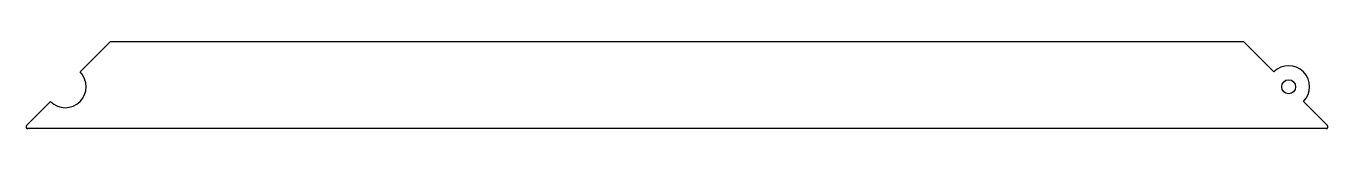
# Model space of a CAD drawing. Header units: millimetres. Extents: x -831 to -457, y -1411 to -1386.
import ezdxf

# ---------------------------------------------------------------- set-up
doc = ezdxf.new("R2010")
doc.units = ezdxf.units.MM

msp = doc.modelspace()

# ---------------------------------------------------------------- linework, layer by layer
at = {"color": 7, "linetype": 'Continuous', "lineweight": 25}
for p, q in [((-815.59, -1394.87), (-806.84, -1386.11)), ((-806.84, -1386.11), (-480.84, -1386.11)), ((-480.84, -1386.11), (-472.08, -1394.87)), ((-830.98, -1410.26), (-824.08, -1403.35)), ((-463.59, -1403.35), (-456.69, -1410.26)), ((-457.04, -1411.11), (-830.63, -1411.11))]:
    msp.add_line(p, q, dxfattribs=at)
msp.add_circle((-467.84, -1399.11), 2, dxfattribs=at)
for centre, radius, start, end in [((-467.84, -1399.11), 6, 315, 135), ((-819.84, -1399.11), 6, 225, 45), ((-830.63, -1410.61), 0.5, 135, 270), ((-457.04, -1410.61), 0.5, 270, 45)]:
    msp.add_arc(centre, radius, start, end, dxfattribs=at)

doc.saveas('drawing.dxf')
